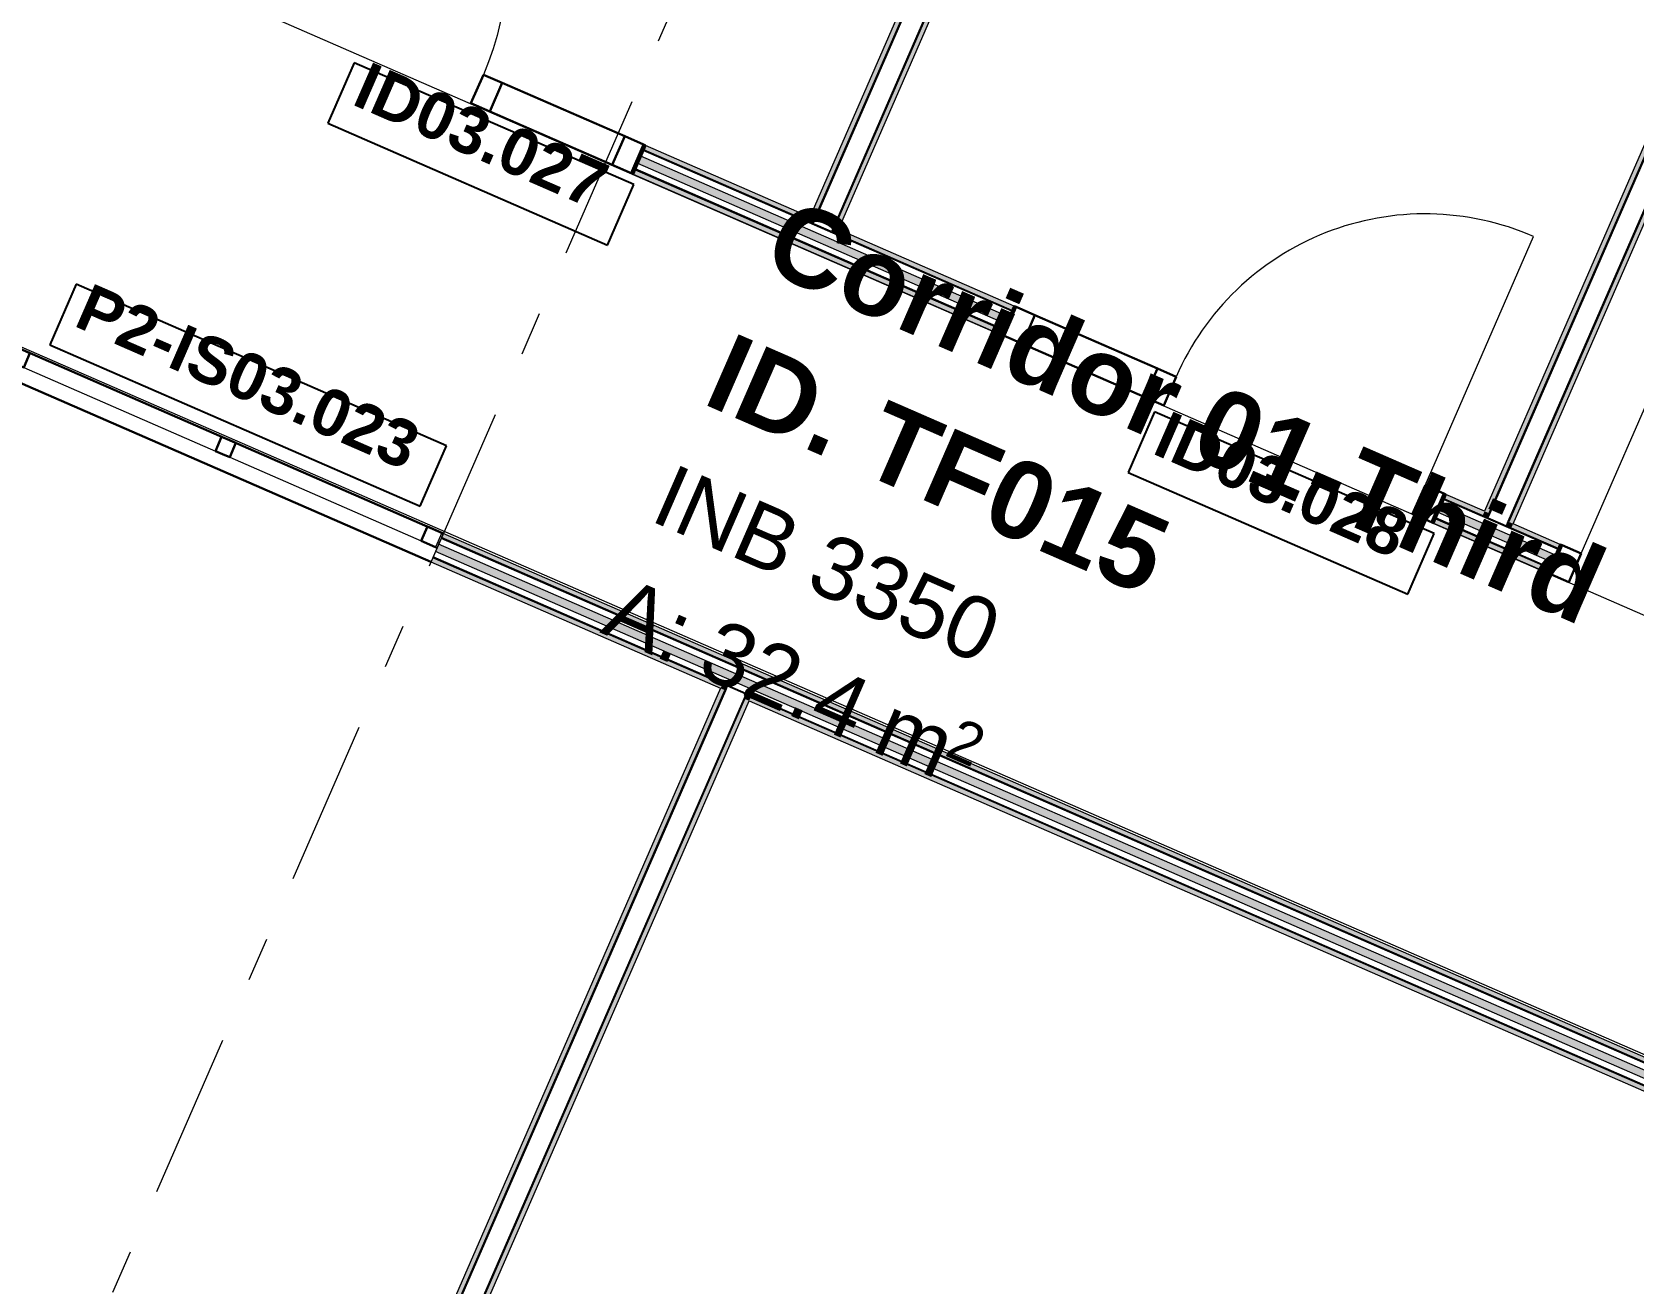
# Model space of a CAD drawing. Header units: millimetres. Extents: x -50172 to 90294, y -80883 to 25069.
# Drawn here: x 7340 to 12474, y -34125 to -30114 of the extents above; entities that cross this region are included whole.
import ezdxf
from ezdxf.enums import TextEntityAlignment as Align

# ---------------------------------------------------------------- set-up
doc = ezdxf.new("R2010")
doc.units = ezdxf.units.MM
doc.header["$MEASUREMENT"] = 0
doc.linetypes.add('Double Dashed', pattern=[1093.611073, 529.166651, -211.666656, 141.111112, -211.666656])
for name, color, linetype in [('New_A-05-M_Gross_Int_Circulation', 7, 'Continuous'), ('New_A-15-MG_Structural_Grid_Phase_2', 7, 'Continuous'), ('New_A-25-M_Wall_Int', 7, 'Continuous'), ('New_ArchiCAD Door Markers', 7, 'Continuous'), ('New_ArchiCAD Doors', 7, 'Continuous'), ('New_ArchiCAD Window Markers', 7, 'Continuous'), ('New_ArchiCAD Windows', 7, 'Continuous')]:
    doc.layers.add(name, color=color, linetype=linetype)
for name, color, linetype, lineweight, true_color in [('New_A-05-M_Gross_Int_Circulation_Pen_No__74', 7, 'Continuous', 20, 0x606060), ('New_A-15-MG_Structural_Grid_Phase_2_Pen_No__222', 7, 'Continuous', 13, 0x65af33), ('New_A-25-M_Wall_Int_Pen_No__107', 7, 'Continuous', 15, 0xa6a6a6), ('New_ArchiCAD Doors_Pen_No__43', 7, 'Continuous', 30, 0x444444), ('New_ArchiCAD Doors_Pen_No__63', 7, 'Continuous', 20, 0x606060), ('New_ArchiCAD Windows_Pen_No__23', 7, 'Continuous', 30, 0x2a2a2a), ('New_ArchiCAD Windows_Pen_No__43', 7, 'Continuous', 30, 0x444444)]:
    doc.layers.add(name, color=color, linetype=linetype, lineweight=lineweight, true_color=true_color)
for name, color, linetype, lineweight in [('New_A-25-M_Wall_Int_Pen_No__1', 7, 'Continuous', 13), ('New_ArchiCAD Door Markers_Pen_No__1', 7, 'Continuous', 13), ('New_ArchiCAD Door Markers_Pen_No__5', 7, 'Continuous', 25), ('New_ArchiCAD Doors_Pen_No__1', 7, 'Continuous', 13), ('New_ArchiCAD Window Markers_Pen_No__1', 7, 'Continuous', 13), ('New_ArchiCAD Window Markers_Pen_No__5', 7, 'Continuous', 25), ('New_ArchiCAD Windows_Pen_No__1', 7, 'Continuous', 13), ('New_ArchiCAD Windows_Pen_No__83', 8, 'Continuous', 20), ('New_ArchiCAD Zone Stamps_Pen_No__9', 7, 'Continuous', 13)]:
    doc.layers.add(name, color=color, linetype=linetype, lineweight=lineweight)
doc.styles.add('GENERATED_STYLE_1', font='')
doc.styles.add('GENERATED_STYLE_2', font='')
doc.styles.add('GENERATED_STYLE_3', font='')
doc.styles.add('GENERATED_STYLE_4', font='')
doc.styles.get('GENERATED_STYLE_1').set_extended_font_data('Arial', bold=True)
doc.styles.get('GENERATED_STYLE_2').set_extended_font_data('Swis721 BT', bold=True)
doc.styles.get('GENERATED_STYLE_3').set_extended_font_data('Arial')
doc.styles.get('GENERATED_STYLE_4').set_extended_font_data('Swis721 BT')

# ---------------------------------------------------------------- blocks, each defined once
blk = doc.blocks.new('Corridor 01-Third_INB 3350_11_1', base_point=(10603.8, -32200.4))
at = {"layer": 'New_A-05-M_Gross_Int_Circulation_Pen_No__74', "linetype": 'Continuous'}
for p, q in [((17509.7, -34165.5), (-2299.9, -25527.6)), ((-2815.2, -26709.4), (15122.4, -34531))]:
    blk.add_line(p, q, dxfattribs=at)
at = {"layer": 'New_ArchiCAD Zone Stamps_Pen_No__9'}
for tag, height, style, p in [('ROOM_NAME', 250, 'GENERATED_STYLE_1', (9771, -30640.8)), ('zoneNameLine2', 250, 'GENERATED_STYLE_1', (9582.6, -31072.9)), ('ROOM_NUMBER', 200, 'GENERATED_STYLE_3', (9394.2, -31493.6)), ('measuredAreaCode', 200, 'GENERATED_STYLE_3', (9237.1, -31853.7)), ('DUMMY_649', 200, 'GENERATED_STYLE_3', (9544.5, -31987.8)), ('DUMMY_650', 200, 'GENERATED_STYLE_3', (10033.9, -32201.2)), ('DUMMY_651', 133.3, 'GENERATED_STYLE_3', (10313.2, -32307.7))]:
    blk.add_attdef(tag, text='', height=height, rotation=336.4404, dxfattribs=dict(at, style=style)).set_placement(p, align=Align.TOP_LEFT)
blk = doc.blocks.new('*X467')
at = {"layer": 'New_A-25-M_Wall_Int_Pen_No__107', "linetype": 'Continuous'}
blk.add_hatch(color=256, dxfattribs=at).paths.add_polyline_path([(9280.7, -30534.7), (10461.6, -31049.7), (10471.6, -31026.8), (9290.7, -30511.8)])
blk = doc.blocks.new('*X468')
at = {"layer": 'New_A-25-M_Wall_Int_Pen_No__107', "linetype": 'Continuous'}
blk.add_hatch(color=256, dxfattribs=at).paths.add_polyline_path([(11855.7, -31630.3), (11845.8, -31653.2), (12212.2, -31813), (12222.2, -31790.1)])
blk = doc.blocks.new('Door with Sidelight on Side 2 19_9')
at = {"layer": 'New_ArchiCAD Doors_Pen_No__1', "linetype": 'Continuous'}
for p, q in [((-755, 0), (-755, -15)), ((755, 0), (755, -15)), ((-755, -15), (-755, -18)), ((-755, -18), (-755, -38)), ((-755, -38), (-755, -63)), ((755, -15), (755, -18)), ((755, -18), (755, -38)), ((755, -38), (755, -63)), ((-755, -63), (-755, -82)), ((-755, -82), (-755, -85)), ((-755, -85), (-755, -100)), ((755, -63), (755, -82)), ((755, -82), (755, -85)), ((755, -85), (755, -100))]:
    blk.add_line(p, q, dxfattribs=at)
at = {"layer": 'New_ArchiCAD Doors_Pen_No__43', "linetype": 'Continuous'}
for p, q in [((-748, 0), (-755, 0)), ((-755, 0), (-755, -100)), ((-682, 0), (-748, 0)), ((-748, 0), (-748, -100)), ((-254, 0), (-682, 0)), ((-682, 0), (-682, -100)), ((-682, -100), (-682, 0)), ((-254, -100), (-254, 0)), ((-188, 0), (-254, 0)), ((-254, 0), (-254, -100)), ((-188, -100), (-188, 0)), ((748, 0), (682, 0)), ((682, 0), (682, -100)), ((748, 0), (755, 0)), ((748, -100), (748, 0)), ((755, 0), (755, -100)), ((-748, -100), (-755, -100)), ((-748, -100), (-682, -100)), ((-682, -100), (-254, -100)), ((-254, -100), (-188, -100)), ((682, -100), (748, -100)), ((748, -100), (755, -100))]:
    blk.add_line(p, q, dxfattribs=at)
at = {"layer": 'New_ArchiCAD Doors_Pen_No__63', "linetype": 'Continuous'}
blk.add_line((682, 0), (682, 870), dxfattribs=at)
blk.add_arc((682, 0), 870, 90, 180, dxfattribs=at)
blk = doc.blocks.new('Door Stamp 17_16')
at = {"layer": 'New_ArchiCAD Door Markers_Pen_No__5', "linetype": 'Continuous'}
for p, q in [((206.6, 241.9), (-770.5, 241.9)), ((-770.5, 241.9), (-770.5, 30.2)), ((206.6, 241.9), (-770.5, 241.9)), ((206.6, 30.2), (206.6, 241.9)), ((-770.5, 30.2), (206.6, 30.2))]:
    blk.add_line(p, q, dxfattribs=at)
at = {"layer": 'New_ArchiCAD Door Markers_Pen_No__1', "style": 'GENERATED_STYLE_2'}
blk.add_attdef('AC_WIDO_ID', text='', height=150, rotation=180, dxfattribs=at).set_placement((147.8, 286.5), align=Align.BOTTOM_LEFT)
blk = doc.blocks.new('Wall_98_1', base_point=(17659.4, -34119.5))
at = {"layer": 'New_A-25-M_Wall_Int_Pen_No__107', "linetype": 'Continuous', "lineweight": 0, "true_color": 0x535353}
for points in [[(9298.7, -30493.5), (9900.5, -30755.9), (9901.7, -30753.1), (9299.9, -30490.7)], [(9271.9, -30554.9), (10452.8, -31069.8), (10454, -31067.1), (9273.1, -30552.1)], [(9840.3, -30726.4), (9843, -30727.6), (9849, -30713.8), (9846.3, -30712.6)], [(9901.7, -30753.1), (9904.4, -30754.3), (9910.4, -30740.6), (9907.7, -30739.4)], [(9900.5, -30755.9), (9903.2, -30757.1), (9904.4, -30754.3), (9901.7, -30753.1)], [(9904.4, -30754.3), (9903.2, -30757.1), (10479.6, -31008.4), (10480.8, -31005.7)], [(11863.7, -31612), (12062.7, -31698.7), (12063.9, -31696), (11864.9, -31609.2)], [(11838.2, -31670.6), (11837, -31673.4), (12203.5, -31833.2), (12204.7, -31830.4)], [(12002.4, -31669.2), (12005.2, -31670.4), (12011.2, -31656.6), (12008.4, -31655.4)], [(12062.7, -31698.7), (12065.4, -31699.9), (12066.6, -31697.2), (12063.9, -31696)], [(12063.9, -31696), (12066.6, -31697.2), (12072.6, -31683.4), (12069.8, -31682.2)], [(12066.6, -31697.2), (12065.4, -31699.9), (12230.2, -31771.8), (12231.4, -31769)]]:
    blk.add_hatch(color=251, dxfattribs=at).paths.add_polyline_path(points)
at = {"layer": 'New_A-25-M_Wall_Int_Pen_No__107', "linetype": 'Continuous'}
for points in [[(9299.9, -30490.7), (9826.5, -30720.4), (9832.5, -30706.6), (9305.9, -30477)], [(9265.9, -30568.6), (10446.8, -31083.6), (10452.8, -31069.8), (9271.9, -30554.9)], [(9826.5, -30720.4), (9840.3, -30726.4), (9846.3, -30712.6), (9832.5, -30706.6)], [(9904.4, -30754.3), (9918.2, -30760.3), (9924.2, -30746.6), (9910.4, -30740.6)], [(9924.2, -30746.6), (9918.2, -30760.3), (10480.8, -31005.7), (10486.8, -30991.9)], [(11864.9, -31609.2), (11988.7, -31663.2), (11994.7, -31649.4), (11870.9, -31595.5)], [(11837, -31673.4), (11831, -31687.1), (12197.5, -31846.9), (12203.5, -31833.2)], [(11988.7, -31663.2), (12002.4, -31669.2), (12008.4, -31655.4), (11994.7, -31649.4)], [(12066.6, -31697.2), (12080.4, -31703.2), (12086.3, -31689.4), (12072.6, -31683.4)], [(12086.3, -31689.4), (12080.4, -31703.2), (12231.4, -31769), (12237.4, -31755.3)]]:
    blk.add_hatch(color=256, dxfattribs=at).paths.add_polyline_path(points)
at = {"layer": 'New_A-25-M_Wall_Int_Pen_No__1', "linetype": 'Continuous'}
for p, q in [((9298.7, -30493.5), (9290.7, -30511.8)), ((9299.9, -30490.7), (9298.7, -30493.5)), ((10479.6, -31008.4), (9298.7, -30493.5)), ((9305.9, -30477), (9299.9, -30490.7)), ((9901.7, -30753.1), (9299.9, -30490.7)), ((9280.7, -30534.7), (9273.1, -30552.1)), ((9290.7, -30511.8), (9280.7, -30534.7)), ((10461.6, -31049.7), (9280.7, -30534.7)), ((10471.6, -31026.8), (9290.7, -30511.8)), ((9271.9, -30554.9), (9265.9, -30568.6)), ((9273.1, -30552.1), (9271.9, -30554.9)), ((10452.8, -31069.8), (9271.9, -30554.9)), ((10454, -31067.1), (9273.1, -30552.1)), ((9846.3, -30712.6), (9840.3, -30726.4)), ((9849, -30713.8), (9843, -30727.6)), ((9907.7, -30739.4), (9901.7, -30753.1)), ((9904.4, -30754.3), (9910.4, -30740.6)), ((10480.8, -31005.7), (9904.4, -30754.3)), ((10479.6, -31008.4), (10471.6, -31026.8)), ((10480.8, -31005.7), (10479.6, -31008.4)), ((10486.8, -30991.9), (10480.8, -31005.7)), ((10461.6, -31049.7), (10454, -31067.1)), ((10471.6, -31026.8), (10461.6, -31049.7)), ((10452.8, -31069.8), (10446.8, -31083.6)), ((10454, -31067.1), (10452.8, -31069.8)), ((11863.7, -31612), (11855.7, -31630.3)), ((11864.9, -31609.2), (11863.7, -31612)), ((12230.2, -31771.8), (11863.7, -31612)), ((11870.9, -31595.5), (11864.9, -31609.2)), ((12063.9, -31696), (11864.9, -31609.2)), ((11837, -31673.4), (11831, -31687.1)), ((11838.2, -31670.6), (11837, -31673.4)), ((12203.5, -31833.2), (11837, -31673.4)), ((11845.8, -31653.2), (11838.2, -31670.6)), ((12204.7, -31830.4), (11838.2, -31670.6)), ((11855.7, -31630.3), (11845.8, -31653.2)), ((12212.2, -31813), (11845.8, -31653.2)), ((12222.2, -31790.1), (11855.7, -31630.3)), ((12008.4, -31655.4), (12002.4, -31669.2)), ((12011.2, -31656.6), (12005.2, -31670.4)), ((12069.8, -31682.2), (12063.9, -31696)), ((12066.6, -31697.2), (12072.6, -31683.4)), ((12231.4, -31769), (12066.6, -31697.2)), ((12230.2, -31771.8), (12222.2, -31790.1)), ((12231.4, -31769), (12230.2, -31771.8)), ((12237.4, -31755.3), (12231.4, -31769)), ((12204.7, -31830.4), (12203.5, -31833.2)), ((12212.2, -31813), (12204.7, -31830.4)), ((12222.2, -31790.1), (12212.2, -31813)), ((12203.5, -31833.2), (12197.5, -31846.9))]:
    blk.add_line(p, q, dxfattribs=at)
at = {"layer": 'New_A-25-M_Wall_Int_Pen_No__1', "linetype": 'Continuous', "flags": 128}
for points in [[(9832.5, -30706.6), (9305.9, -30477)], [(9265.9, -30568.6), (10446.8, -31083.6)], [(10486.8, -30991.9), (9924.2, -30746.6)], [(11994.7, -31649.4), (11870.9, -31595.5)], [(11831, -31687.1), (12197.5, -31846.9)], [(12237.4, -31755.3), (12086.3, -31689.4)]]:
    blk.add_lwpolyline(points, dxfattribs=at)
at = {"layer": 'New_A-25-M_Wall_Int', "color": 250, "lineweight": 50, "true_color": 0x2a2a2a}
for name in ['*X467', '*X468']:
    blk.add_blockref(name, (0, 0), dxfattribs=at)
at = {"layer": 'New_ArchiCAD Door Markers'}
ref = blk.add_blockref('Door Stamp 17_16', (8573.8, -30266.9), dxfattribs=dict(at, rotation=156.4404115839991))
ref.add_attrib('AC_WIDO_ID', 'ID03.027', dxfattribs={"layer": 'New_ArchiCAD Door Markers_Pen_No__1', "color": 7, "height": 150, "rotation": 336.4404, "style": 'GENERATED_STYLE_2'}).set_placement((8341.7, -30384.8), align=Align.BOTTOM_LEFT)
ref = blk.add_blockref('Door Stamp 17_16', (11138.9, -31385.4), dxfattribs=dict(at, rotation=156.4404115839991))
ref.add_attrib('AC_WIDO_ID', 'ID03.028', dxfattribs={"layer": 'New_ArchiCAD Door Markers_Pen_No__1', "color": 7, "height": 150, "rotation": 336.4404, "style": 'GENERATED_STYLE_2'}).set_placement((10906.7, -31503.5), align=Align.BOTTOM_LEFT)
at = {"layer": 'New_ArchiCAD Doors', "color": 251, "linetype": 'Continuous', "lineweight": 20, "true_color": 0x606060, "xscale": -0.9999999999999999, "zscale": 1000, "rotation": 336.440411583999}
for p in [(8613.8, -30175.2), (12929.5, -32057.1)]:
    blk.add_blockref('Door with Sidelight on Side 2 19_9', p, dxfattribs=at)
at = {"layer": 'New_ArchiCAD Doors', "color": 251, "linetype": 'Continuous', "lineweight": 20, "true_color": 0x606060, "zscale": 1000, "rotation": 336.440411583999}
blk.add_blockref('Door with Sidelight on Side 2 19_9', (11178.9, -31293.7), dxfattribs=at)
blk = doc.blocks.new('Wall_100_1', base_point=(11994.7, -31649.4))
at = {"layer": 'New_A-25-M_Wall_Int_Pen_No__107', "linetype": 'Continuous'}
for points in [[(13593.5, -27982.9), (13353.7, -28532.8), (13367.4, -28538.8), (13607.2, -27988.8)], [(13671.4, -28016.8), (13431.6, -28566.8), (13445.3, -28572.8), (13685.2, -28022.8)], [(13313.7, -28624.5), (11994.7, -31649.4), (12008.4, -31655.4), (13327.4, -28630.5)], [(13391.6, -28658.5), (12072.6, -31683.4), (12086.3, -31689.4), (13405.4, -28664.5)]]:
    blk.add_hatch(color=256, dxfattribs=at).paths.add_polyline_path(points)
at = {"layer": 'New_A-25-M_Wall_Int_Pen_No__107', "linetype": 'Continuous', "lineweight": 0, "true_color": 0x535353}
for points in [[(13607.2, -27988.8), (13367.4, -28538.8), (13370.2, -28540), (13610, -27990)], [(13668.7, -28015.6), (13428.8, -28565.6), (13431.6, -28566.8), (13671.4, -28016.8)], [(13327.4, -28630.5), (12008.4, -31655.4), (12011.2, -31656.6), (13330.2, -28631.7)], [(13388.9, -28657.3), (12069.8, -31682.2), (12072.6, -31683.4), (13391.6, -28658.5)]]:
    blk.add_hatch(color=251, dxfattribs=at).paths.add_polyline_path(points)
at = {"layer": 'New_A-25-M_Wall_Int_Pen_No__1', "linetype": 'Continuous'}
for p, q in [((13607.2, -27988.8), (13367.4, -28538.8)), ((13610, -27990), (13370.2, -28540)), ((13668.7, -28015.6), (13428.8, -28565.6)), ((13671.4, -28016.8), (13431.6, -28566.8)), ((13327.4, -28630.5), (12008.4, -31655.4)), ((13330.2, -28631.7), (12011.2, -31656.6)), ((13388.9, -28657.3), (12069.8, -31682.2)), ((13391.6, -28658.5), (12072.6, -31683.4))]:
    blk.add_line(p, q, dxfattribs=at)
at = {"layer": 'New_A-25-M_Wall_Int_Pen_No__1', "linetype": 'Continuous', "flags": 128}
for points in [[(13593.5, -27982.9), (13353.7, -28532.8)], [(13445.3, -28572.8), (13685.2, -28022.8)], [(13313.7, -28624.5), (11994.7, -31649.4)], [(12086.3, -31689.4), (13405.4, -28664.5)]]:
    blk.add_lwpolyline(points, dxfattribs=at)
blk = doc.blocks.new('Wall_101_1', base_point=(9832.5, -30706.6))
at = {"layer": 'New_A-25-M_Wall_Int_Pen_No__107', "linetype": 'Continuous'}
for points in [[(11431.3, -27040), (11191.5, -27590), (11205.3, -27596), (11445.1, -27046)], [(11509.2, -27074), (11269.4, -27624), (11283.2, -27630), (11523, -27080)], [(11151.5, -27681.7), (9832.5, -30706.6), (9846.3, -30712.6), (11165.3, -27687.7)], [(11229.4, -27715.7), (9910.4, -30740.6), (9924.2, -30746.6), (11243.2, -27721.7)]]:
    blk.add_hatch(color=256, dxfattribs=at).paths.add_polyline_path(points)
at = {"layer": 'New_A-25-M_Wall_Int_Pen_No__107', "linetype": 'Continuous', "lineweight": 0, "true_color": 0x535353}
for points in [[(11445.1, -27046), (11205.3, -27596), (11208, -27597.2), (11447.8, -27047.2)], [(11506.5, -27072.8), (11266.7, -27622.8), (11269.4, -27624), (11509.2, -27074)], [(11165.3, -27687.7), (9846.3, -30712.6), (9849, -30713.8), (11168, -27688.9)], [(11226.7, -27714.5), (9907.7, -30739.4), (9910.4, -30740.6), (11229.4, -27715.7)]]:
    blk.add_hatch(color=251, dxfattribs=at).paths.add_polyline_path(points)
at = {"layer": 'New_A-25-M_Wall_Int_Pen_No__1', "linetype": 'Continuous'}
for p, q in [((11445.1, -27046), (11205.3, -27596)), ((11447.8, -27047.2), (11208, -27597.2)), ((11506.5, -27072.8), (11266.7, -27622.8)), ((11509.2, -27074), (11269.4, -27624)), ((11165.3, -27687.7), (9846.3, -30712.6)), ((11168, -27688.9), (9849, -30713.8)), ((11226.7, -27714.5), (9907.7, -30739.4)), ((11229.4, -27715.7), (9910.4, -30740.6))]:
    blk.add_line(p, q, dxfattribs=at)
at = {"layer": 'New_A-25-M_Wall_Int_Pen_No__1', "linetype": 'Continuous', "flags": 128}
for points in [[(11431.3, -27040), (11191.5, -27590)], [(11283.2, -27630), (11523, -27080)], [(11151.5, -27681.7), (9832.5, -30706.6)], [(9924.2, -30746.6), (11243.2, -27721.7)]]:
    blk.add_lwpolyline(points, dxfattribs=at)
blk = doc.blocks.new('Wall_145_1', base_point=(6004.3, -40589.7))
at = {"layer": 'New_A-25-M_Wall_Int_Pen_No__107', "linetype": 'Continuous'}
for points in [[(5975.9, -40442.1), (9560, -32222.7), (9546.2, -32216.7), (5962.2, -40436.1)], [(7888.2, -36269.3), (9637.9, -32256.7), (9624.1, -32250.7), (7874.5, -36263.3)], [(7874.5, -36263.3), (7868.5, -36277), (7882.2, -36283), (7888.2, -36269.3)], [(7840.5, -36341.2), (7834.5, -36354.9), (7848.2, -36360.9), (7854.2, -36347.2)], [(7834.5, -36354.9), (6040.1, -40470.1), (6053.8, -40476.1), (7848.2, -36360.9)]]:
    blk.add_hatch(color=256, dxfattribs=at).paths.add_polyline_path(points)
at = {"layer": 'New_A-25-M_Wall_Int_Pen_No__107', "linetype": 'Continuous', "lineweight": 0, "true_color": 0x535353}
for points in [[(5978.7, -40443.3), (9562.7, -32223.9), (9560, -32222.7), (5975.9, -40442.1)], [(7841.7, -36338.4), (9624.1, -32250.7), (9621.4, -32249.5), (7838.9, -36337.2)], [(7868.5, -36277), (7867.3, -36279.8), (7881, -36285.8), (7882.2, -36283)], [(7837.7, -36340), (6037.3, -40468.9), (6040.1, -40470.1), (7840.5, -36341.2)], [(7838.9, -36337.2), (7837.7, -36340), (7840.5, -36341.2), (7841.7, -36338.4)], [(7841.7, -36338.4), (7840.5, -36341.2), (7854.2, -36347.2), (7855.4, -36344.4)]]:
    blk.add_hatch(color=251, dxfattribs=at).paths.add_polyline_path(points)
at = {"layer": 'New_A-25-M_Wall_Int_Pen_No__1', "linetype": 'Continuous'}
for p, q in [((5975.9, -40442.1), (9560, -32222.7)), ((5978.7, -40443.3), (9562.7, -32223.9)), ((6037.3, -40468.9), (9621.4, -32249.5)), ((7841.7, -36338.4), (9624.1, -32250.7)), ((7881, -36285.8), (7867.3, -36279.8)), ((7882.2, -36283), (7868.5, -36277)), ((6040.1, -40470.1), (7840.5, -36341.2)), ((7840.5, -36341.2), (7854.2, -36347.2)), ((7855.4, -36344.4), (7841.7, -36338.4))]:
    blk.add_line(p, q, dxfattribs=at)
at = {"layer": 'New_A-25-M_Wall_Int_Pen_No__1', "linetype": 'Continuous', "flags": 128}
for points in [[(9546.2, -32216.7), (5962.2, -40436.1)], [(7888.2, -36269.3), (9637.9, -32256.7)], [(6053.8, -40476.1), (7848.2, -36360.9)]]:
    blk.add_lwpolyline(points, dxfattribs=at)
blk = doc.blocks.new('*X657')
at = {"layer": 'New_A-25-M_Wall_Int_Pen_No__107', "linetype": 'Continuous'}
blk.add_hatch(color=256, dxfattribs=at).paths.add_polyline_path([(8637.6, -31766), (8632.4, -31777.9), (13395.9, -33855), (13405.9, -33832.1), (8642.4, -31755)])
blk = doc.blocks.new('Horizontal Multi-Sash Window 19_3')
at = {"layer": 'New_ArchiCAD Windows_Pen_No__1', "linetype": 'Continuous'}
for p, q in [((-750, -12), (-750, 0)), ((750, -12), (750, 0)), ((-750, -32), (-750, -12)), ((-750, -35), (-750, -32)), ((-750, -50), (-750, -35)), ((750, -32), (750, -12)), ((750, -35), (750, -32)), ((750, -50), (750, -35))]:
    blk.add_line(p, q, dxfattribs=at)
at = {"layer": 'New_ArchiCAD Windows_Pen_No__23', "linetype": 'Continuous'}
for p, q in [((-750, 50), (750, 50)), ((-750, -50), (750, -50))]:
    blk.add_line(p, q, dxfattribs=at)
at = {"layer": 'New_ArchiCAD Windows_Pen_No__43', "linetype": 'Continuous'}
for p, q in [((-750, 0), (-745, 0)), ((-745, 0), (-695, 0)), ((-695, 0), (-695, -50)), ((-25, -50), (-25, 0)), ((-25, 0), (0, 0)), ((0, 0), (25, 0)), ((25, 0), (25, -50)), ((695, -50), (695, 0)), ((695, 0), (745, 0)), ((745, 0), (750, 0)), ((-745, -50), (-750, -50)), ((-695, -50), (-745, -50)), ((0, -50), (-25, -50)), ((25, -50), (0, -50)), ((745, -50), (695, -50)), ((750, -50), (745, -50))]:
    blk.add_line(p, q, dxfattribs=at)
at = {"layer": 'New_ArchiCAD Windows_Pen_No__83', "linetype": 'Continuous'}
for p, q in [((-745, -50), (-745, 0)), ((-695, 0), (-25, 0)), ((25, 0), (695, 0)), ((745, -50), (745, 0)), ((-25, -50), (-695, -50)), ((695, -50), (25, -50))]:
    blk.add_line(p, q, dxfattribs=at)
blk = doc.blocks.new('Window Stamp 18_8')
at = {"layer": 'New_ArchiCAD Window Markers_Pen_No__5', "linetype": 'Continuous'}
for p, q in [((647.5, -150), (-647.5, -150)), ((-647.5, -150), (-647.5, -361.8)), ((647.5, -150), (-647.5, -150)), ((647.5, -361.8), (647.5, -150)), ((-647.5, -361.8), (647.5, -361.8))]:
    blk.add_line(p, q, dxfattribs=at)
at = {"layer": 'New_ArchiCAD Window Markers_Pen_No__1', "style": 'GENERATED_STYLE_2'}
blk.add_attdef('AC_WIDO_ID', text='', height=150, rotation=180, dxfattribs=at).set_placement((588.7, -105.4), align=Align.BOTTOM_LEFT)
blk = doc.blocks.new('Wall_148_1', base_point=(15773.8, -34823.2))
at = {"layer": 'New_A-25-M_Wall_Int_Pen_No__107', "linetype": 'Continuous'}
for points in [[(8657.6, -31720.1), (8651.6, -31733.9), (13415.1, -33811), (13421.1, -33797.3)], [(8623.6, -31798.1), (8617.6, -31811.8), (9546.2, -32216.7), (9552.2, -32203)], [(9546.2, -32216.7), (9560, -32222.7), (9566, -32209), (9552.2, -32203)], [(9624.1, -32250.7), (9637.9, -32256.7), (9643.9, -32243), (9630.1, -32237)], [(9643.9, -32243), (9637.9, -32256.7), (13381.1, -33888.9), (13387.1, -33875.2)]]:
    blk.add_hatch(color=256, dxfattribs=at).paths.add_polyline_path(points)
at = {"layer": 'New_A-25-M_Wall_Int_Pen_No__107', "linetype": 'Continuous', "lineweight": 0, "true_color": 0x535353}
for points in [[(8651.6, -31733.9), (8650.4, -31736.6), (13413.9, -33813.8), (13415.1, -33811)], [(8623.6, -31798.1), (9566, -32209), (9567.2, -32206.2), (8624.8, -31795.3)], [(9560, -32222.7), (9562.7, -32223.9), (9568.7, -32210.2), (9566, -32209)], [(9566, -32209), (9568.7, -32210.2), (9569.9, -32207.4), (9567.2, -32206.2)], [(9569.9, -32207.4), (9568.7, -32210.2), (13387.1, -33875.2), (13388.3, -33872.4)], [(9621.4, -32249.5), (9624.1, -32250.7), (9630.1, -32237), (9627.4, -32235.8)]]:
    blk.add_hatch(color=251, dxfattribs=at).paths.add_polyline_path(points)
at = {"layer": 'New_A-25-M_Wall_Int_Pen_No__1', "linetype": 'Continuous'}
for p, q in [((8657.6, -31720.1), (8651.6, -31733.9)), ((8632.4, -31777.9), (8624.8, -31795.3)), ((8637.6, -31766), (8632.4, -31777.9)), ((13395.9, -33855), (8632.4, -31777.9)), ((8642.4, -31755), (8637.6, -31766)), ((8650.4, -31736.6), (8642.4, -31755)), ((13405.9, -33832.1), (8642.4, -31755)), ((8651.6, -31733.9), (8650.4, -31736.6)), ((13413.9, -33813.8), (8650.4, -31736.6)), ((13415.1, -33811), (8651.6, -31733.9)), ((8623.6, -31798.1), (8617.6, -31811.8)), ((8624.8, -31795.3), (8623.6, -31798.1)), ((9552.2, -32203), (8623.6, -31798.1)), ((9567.2, -32206.2), (8624.8, -31795.3)), ((9566, -32209), (9552.2, -32203)), ((9566, -32209), (9560, -32222.7)), ((9562.7, -32223.9), (9568.7, -32210.2)), ((9569.9, -32207.4), (9567.2, -32206.2)), ((9627.4, -32235.8), (9568.7, -32210.2)), ((13388.3, -33872.4), (9569.9, -32207.4)), ((9621.4, -32249.5), (9627.4, -32235.8)), ((9624.1, -32250.7), (9630.1, -32237)), ((9643.9, -32243), (9630.1, -32237)), ((13387.1, -33875.2), (9643.9, -32243))]:
    blk.add_line(p, q, dxfattribs=at)
at = {"layer": 'New_A-25-M_Wall_Int_Pen_No__1', "linetype": 'Continuous', "flags": 128}
for points in [[(13421.1, -33797.3), (8657.6, -31720.1)], [(8617.6, -31811.8), (9546.2, -32216.7)], [(9637.9, -32256.7), (13381.1, -33888.9)]]:
    blk.add_lwpolyline(points, dxfattribs=at)
at = {"layer": 'New_A-25-M_Wall_Int', "color": 250, "lineweight": 50, "true_color": 0x2a2a2a}
blk.add_blockref('*X657', (0, 0), dxfattribs=at)
at = {"layer": 'New_ArchiCAD Window Markers'}
ref = blk.add_blockref('Window Stamp 18_8', (7930.1, -31512), dxfattribs=dict(at, rotation=156.4404115839917))
ref.add_attrib('AC_WIDO_ID', 'P2-IS03.023', dxfattribs={"layer": 'New_ArchiCAD Window Markers_Pen_No__1', "color": 7, "height": 150, "rotation": 336.4404, "style": 'GENERATED_STYLE_2'}).set_placement((7450.5, -31094.6), align=Align.BOTTOM_LEFT)
at = {"layer": 'New_ArchiCAD Windows', "color": 251, "linetype": 'Continuous', "lineweight": 20, "true_color": 0x606060, "xscale": -1, "zscale": 1000, "rotation": 156.4404115839917}
blk.add_blockref('Horizontal Multi-Sash Window 19_3', (7950.1, -31466.2), dxfattribs=at)
blk = doc.blocks.new('Standard grid marker_35')
at = {"layer": 'New_A-15-MG_Structural_Grid_Phase_2_Pen_No__222', "linetype": 'Double Dashed'}
blk.add_line((2211.6, 0), (53472.7, 0), dxfattribs=at)
at = {"layer": 'New_A-15-MG_Structural_Grid_Phase_2_Pen_No__222', "style": 'GENERATED_STYLE_4'}
for tag, p in [('AC_MarkerText_1_0', (-500, 1206.2)), ('AC_MarkerText_1_1', (56184.2, 1206.2))]:
    blk.add_attdef(tag, text='', height=350, rotation=270, dxfattribs=at).set_placement(p, align=Align.MIDDLE_CENTER)

msp = doc.modelspace()

# ---------------------------------------------------------------- block references
at = {"layer": 'New_A-05-M_Gross_Int_Circulation', "linetype": 'Continuous'}
ref = msp.add_blockref('Corridor 01-Third_INB 3350_11_1', (10603.8, -32200.4), dxfattribs=at)
ref.add_attrib('ROOM_NAME', 'Corridor 01-Third', dxfattribs={"layer": 'New_ArchiCAD Zone Stamps_Pen_No__9', "color": 7, "height": 250, "rotation": 336.4404, "style": 'GENERATED_STYLE_1'}).set_placement((9771, -30640.8), align=Align.TOP_LEFT)
ref.add_attrib('ROOM_NUMBER', 'INB 3350', dxfattribs={"layer": 'New_ArchiCAD Zone Stamps_Pen_No__9', "color": 7, "height": 200, "rotation": 336.4404, "style": 'GENERATED_STYLE_3'}).set_placement((9394.2, -31493.6), align=Align.TOP_LEFT)
ref.add_attrib('zoneNameLine2', 'ID. TF015', dxfattribs={"layer": 'New_ArchiCAD Zone Stamps_Pen_No__9', "color": 7, "height": 250, "rotation": 336.4404, "style": 'GENERATED_STYLE_1'}).set_placement((9582.6, -31072.9), align=Align.TOP_LEFT)
ref.add_attrib('measuredAreaCode', 'A: ', dxfattribs={"layer": 'New_ArchiCAD Zone Stamps_Pen_No__9', "color": 7, "height": 200, "rotation": 336.4404, "style": 'GENERATED_STYLE_3'}).set_placement((9237.1, -31853.7), align=Align.TOP_LEFT)
ref.add_attrib('DUMMY_649', '32.4', dxfattribs={"layer": 'New_ArchiCAD Zone Stamps_Pen_No__9', "color": 7, "height": 200, "rotation": 336.4404, "style": 'GENERATED_STYLE_3'}).set_placement((9544.5, -31987.8), align=Align.TOP_LEFT)
ref.add_attrib('DUMMY_650', ' m', dxfattribs={"layer": 'New_ArchiCAD Zone Stamps_Pen_No__9', "color": 7, "height": 200, "rotation": 336.4404, "style": 'GENERATED_STYLE_3'}).set_placement((10033.9, -32201.2), align=Align.TOP_LEFT)
ref.add_attrib('DUMMY_651', '2', dxfattribs={"layer": 'New_ArchiCAD Zone Stamps_Pen_No__9', "color": 7, "height": 133.3, "rotation": 336.4404, "style": 'GENERATED_STYLE_3'}).set_placement((10313.2, -32307.7), align=Align.TOP_LEFT)
at = {"layer": 'New_A-15-MG_Structural_Grid_Phase_2', "color": 8, "linetype": 'Continuous', "lineweight": 15, "zscale": 1000, "rotation": 66.44041158399293}
msp.add_blockref('Standard grid marker_35', (-2323.9, -56907.5), dxfattribs=at)
at = {"layer": 'New_A-25-M_Wall_Int', "color": 250, "lineweight": 50, "true_color": 0x2a2a2a}
for name, p in [('Wall_98_1', (17659.4, -34119.5)), ('Wall_148_1', (15773.8, -34823.2)), ('Wall_101_1', (9832.5, -30706.6)), ('Wall_100_1', (11994.7, -31649.4)), ('Wall_145_1', (6004.3, -40589.7))]:
    msp.add_blockref(name, p, dxfattribs=at)

doc.saveas('drawing.dxf')
